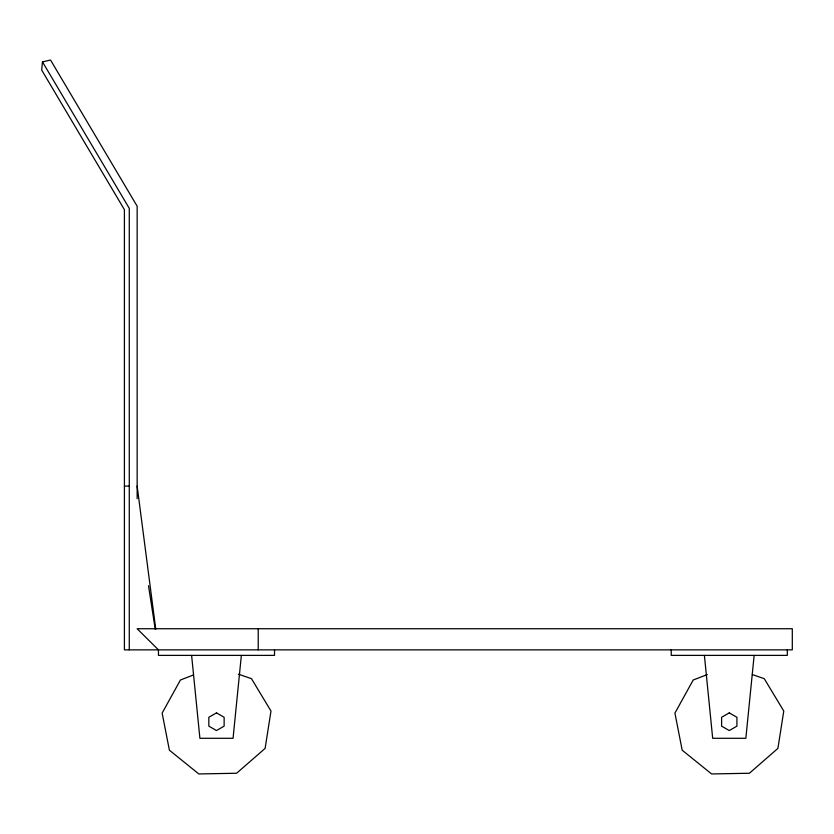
<?xml version="1.0" encoding="UTF-8"?>
<svg xmlns="http://www.w3.org/2000/svg" width="834" height="834" viewBox="0 0 834 834"><rect width="100%" height="100%" fill="white"/><g stroke="black" fill="none" stroke-linecap="round" stroke-linejoin="round"><path stroke-width="1.25" d="M137.151 498.69L137.151 206.196L50.551 60.048L42.471 61.862L41.7 70.098L124.412 209.688L124.412 649.863L792.3 649.863L792.3 628.732L137.151 628.732L158.45 649.863L158.45 655.388L274.522 655.388L274.522 649.863M241.36 655.388L233.061 738.298L199.899 738.298L191.612 655.388M754.144 655.388L745.846 738.298L712.684 738.298L704.396 655.388M193.363 675.008L180.425 680.002L162.14 713.091L169.396 750.193L198.815 773.952L236.616 773.243L265.118 748.4L270.987 711.048L251.472 678.668L238.357 674.164M707.326 674.56L693.21 680.002L674.925 713.091L682.181 750.193L711.6 773.952L749.401 773.243L777.903 748.4L783.772 711.048L764.257 678.668L752.331 674.581M124.412 486.086L129.28 486.086M42.471 61.862L129.28 208.354L129.28 649.863M148.494 585.697L155.26 629.326M137.151 486.086L155.76 629.222M787.306 649.863L787.306 655.388L671.224 655.388L671.224 649.863M258.227 628.732L258.227 649.863M216.486 712.872L208.823 717.292L208.823 726.133L216.486 730.563L224.137 726.133L224.137 717.292L216.486 712.872M729.27 712.872L721.608 717.292L721.608 726.133L729.27 730.563L736.922 726.133L736.922 717.292L729.27 712.872"/></g></svg>
